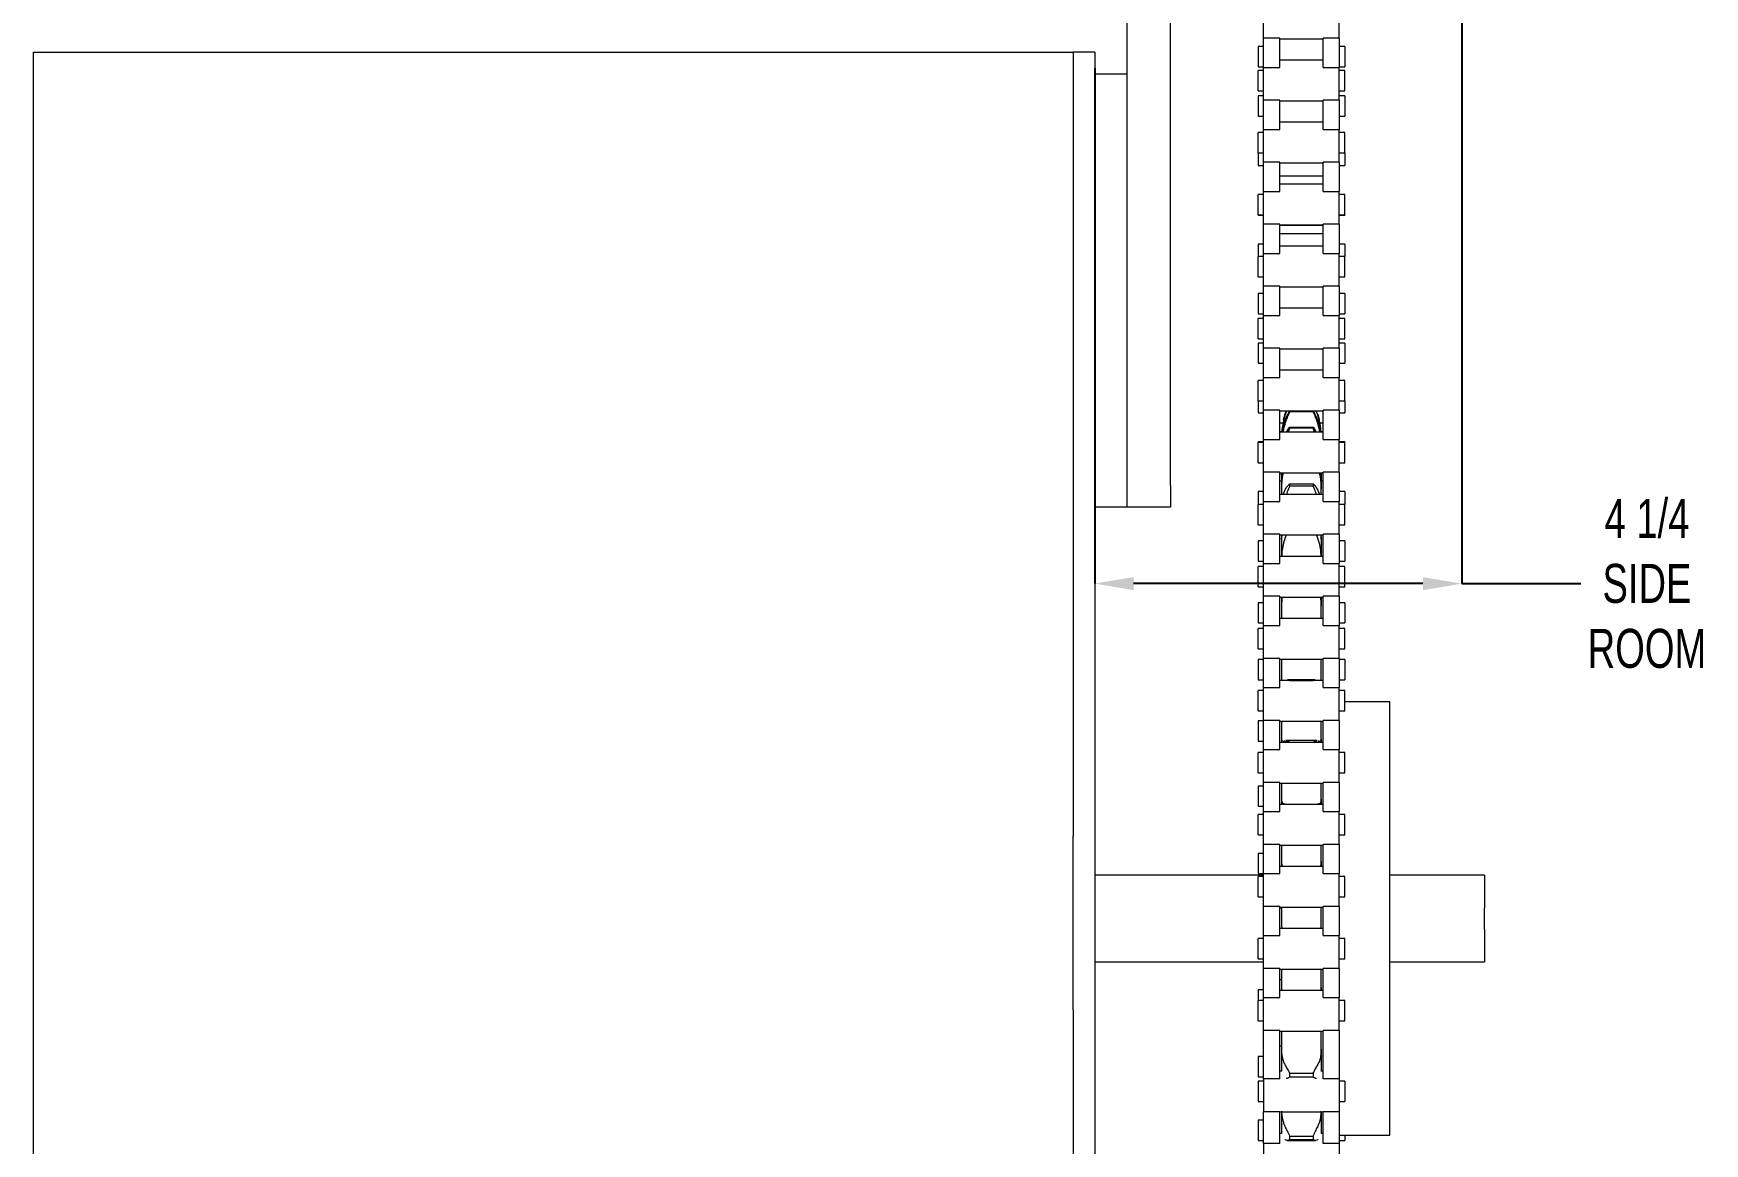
# Model space of a CAD drawing. Header units: inches. Extents: x 2 to 21.8, y 3.7 to 21.2.
# Drawn here: x 1.97 to 8.4, y 8.86 to 13.13 of the extents above; entities that cross this region are included whole.
import ezdxf

# ---------------------------------------------------------------- set-up
doc = ezdxf.new("R2010")
doc.units = ezdxf.units.IN
doc.header["$MEASUREMENT"] = 0
doc.header["$PDSIZE"] = -1
doc.layers.add('DIM', color=1, linetype='Continuous')
doc.styles.add('SLDTEXTSTYLE0', font='ARIAL.TTF', dxfattribs={"width": 0.7})
doc.dimstyles.new('SLDDIMSTYLE0', dxfattribs={"dimtxt": 0.15, "dimasz": 0.15, "dimexe": 0, "dimexo": 0.0625, "dimgap": 0.0375, "dimtad": 0, "dimtih": 1, "dimtoh": 1, "dimdec": 3, "dimlfac": 3, "dimrnd": 1e-09, "dimzin": 12, "dimdsep": 46, "dimtxsty": 'SLDTEXTSTYLE0', "dimsah": 1, "dimcen": 0.09, "dimadec": 0, "dimazin": 0, "dimtfac": 1, "dimtdec": 3, "dimtofl": 0, "dimtmove": 0, "dimatfit": 3, "dimfxl": 0, "dimtolj": 1, "dimtzin": 12, "dimarcsym": 0})

# ---------------------------------------------------------------- blocks, each defined once
blk = doc.blocks.new('*D13')
at = {"color": 0, "linetype": 'ByBlock', "lineweight": -2}
for p, q in [((7.4696, 16.2429), (7.4696, 11.0103)), ((6.0567, 12.9925), (6.0567, 11.0103)), ((7.3196, 11.0103), (6.2067, 11.0103)), ((7.4696, 11.0103), (7.9274, 11.0103))]:
    blk.add_line(p, q, dxfattribs=at)
at = {"color": 0, "linetype": 'ByBlock'}
for points in [[(6.0567, 11.0103), (6.2067, 11.0353), (6.2067, 10.9853)], [(7.4696, 11.0103), (7.3196, 11.0353), (7.3196, 10.9853)]]:
    blk.add_solid(points, dxfattribs=at)
at = {"layer": 'DEFPOINTS', "color": 0, "linetype": 'ByBlock'}
for p in [(7.4696, 16.3054), (6.0567, 13.055)]:
    blk.add_point(p, dxfattribs=at)
at = {"color": 0, "linetype": 'ByBlock', "insert": (8.1817, 11.0103), "char_height": 0.15, "attachment_point": 5, "style": 'SLDTEXTSTYLE0'}
blk.add_mtext('4 1/4\\PSIDE\\PROOM', dxfattribs=at)

msp = doc.modelspace()

# ---------------------------------------------------------------- linework, layer by layer
at = {"color": 7, "linetype": 'Continuous', "lineweight": 15}
for p, q in [((6.181727, 11.388362), (6.181727, 13.638362)), ((6.348394, 11.388362), (6.348394, 13.638362)), ((6.705894, 13.108367), (6.705894, 13.234577)), ((6.997894, 13.108367), (6.997894, 13.234577)), ((1.973393, 13.055029), (5.973394, 13.055029)), ((1.973393, 6.355029), (1.973393, 13.055029)), ((6.056727, 13.055029), (5.973394, 13.055029)), ((5.973394, 13.055029), (5.973394, 10.038779)), ((6.056727, 13.055029), (6.056727, 12.971696)), ((6.685227, 13.076707), (6.685227, 13.018832)), ((6.76856, 13.108367), (6.705894, 13.108367)), ((6.705894, 12.996032), (6.705894, 13.108367)), ((6.76856, 12.996032), (6.76856, 13.108367)), ((6.997894, 13.108367), (6.935227, 13.108367)), ((6.935227, 12.996032), (6.935227, 13.108367)), ((6.997894, 13.108367), (6.997894, 12.996032)), ((7.01856, 13.076707), (7.01856, 13.018832)), ((6.685227, 13.018832), (6.685227, 12.998707)), ((6.705894, 12.996032), (6.76856, 12.996032)), ((6.705894, 12.869823), (6.705894, 12.996032)), ((6.935227, 12.996032), (6.997894, 12.996032)), ((6.997894, 12.869823), (6.997894, 12.996032)), ((7.01856, 13.018832), (7.01856, 12.998707)), ((6.056727, 12.805029), (6.056727, 12.971696)), ((6.056727, 12.971696), (6.181727, 12.971696)), ((6.056727, 12.971696), (6.181727, 12.971696)), ((6.056727, 12.805029), (6.056727, 12.971696)), ((6.685227, 12.906396), (6.685227, 12.984396)), ((7.01856, 12.906396), (7.01856, 12.984396)), ((6.685227, 12.886545), (6.685227, 12.82867)), ((6.76856, 12.869823), (6.705894, 12.869823)), ((6.705894, 12.757488), (6.705894, 12.869823)), ((6.76856, 12.757488), (6.76856, 12.869823)), ((6.997894, 12.869823), (6.935227, 12.869823)), ((6.935227, 12.757488), (6.935227, 12.869823)), ((6.997894, 12.869823), (6.997894, 12.757488)), ((7.01856, 12.886545), (7.01856, 12.82867)), ((6.056727, 12.805029), (6.056727, 11.471696)), ((6.056727, 12.805029), (6.056727, 11.471696)), ((6.685227, 12.82867), (6.685227, 12.808545)), ((7.01856, 12.82867), (7.01856, 12.808545)), ((6.685227, 12.667852), (6.685227, 12.745852)), ((6.705894, 12.757488), (6.76856, 12.757488)), ((6.705894, 12.631278), (6.705894, 12.757488)), ((6.935227, 12.757488), (6.997894, 12.757488)), ((6.997894, 12.631278), (6.997894, 12.757488)), ((7.01856, 12.667852), (7.01856, 12.745852)), ((6.685227, 12.667852), (6.685227, 12.638508)), ((7.01856, 12.667852), (7.01856, 12.638508)), ((6.685227, 12.638508), (6.685227, 12.618383)), ((6.76856, 12.631278), (6.705894, 12.631278)), ((6.705894, 12.518944), (6.705894, 12.631278)), ((6.76856, 12.518944), (6.76856, 12.631278)), ((6.997894, 12.631278), (6.935227, 12.631278)), ((6.935227, 12.518944), (6.935227, 12.631278)), ((6.997894, 12.631278), (6.997894, 12.518944)), ((7.01856, 12.638508), (7.01856, 12.618383)), ((6.685227, 12.429308), (6.685227, 12.507308)), ((6.705894, 12.518944), (6.76856, 12.518944)), ((6.705894, 12.392734), (6.705894, 12.518944)), ((6.935227, 12.518944), (6.997894, 12.518944)), ((6.997894, 12.392734), (6.997894, 12.518944)), ((7.01856, 12.429308), (7.01856, 12.507308)), ((6.685227, 12.429308), (6.685227, 12.428222)), ((7.01856, 12.429308), (7.01856, 12.428222)), ((6.76856, 12.392734), (6.705894, 12.392734)), ((6.705894, 12.2804), (6.705894, 12.392734)), ((6.76856, 12.2804), (6.76856, 12.392734)), ((6.997894, 12.392734), (6.935227, 12.392734)), ((6.935227, 12.2804), (6.935227, 12.392734)), ((6.997894, 12.392734), (6.997894, 12.2804)), ((6.685227, 12.31606), (6.685227, 12.268763)), ((7.01856, 12.31606), (7.01856, 12.268763)), ((6.685227, 12.190763), (6.685227, 12.268763)), ((6.705894, 12.2804), (6.76856, 12.2804)), ((6.705894, 12.15419), (6.705894, 12.2804)), ((6.935227, 12.2804), (6.997894, 12.2804)), ((6.997894, 12.15419), (6.997894, 12.2804)), ((7.01856, 12.190763), (7.01856, 12.268763)), ((6.76856, 12.15419), (6.705894, 12.15419)), ((6.705894, 12.041856), (6.705894, 12.15419)), ((6.76856, 12.041856), (6.76856, 12.15419)), ((6.997894, 12.15419), (6.935227, 12.15419)), ((6.935227, 12.041856), (6.935227, 12.15419)), ((6.997894, 12.15419), (6.997894, 12.041856)), ((6.685227, 12.125898), (6.685227, 12.068023)), ((7.01856, 12.125898), (7.01856, 12.068023)), ((6.685227, 12.068023), (6.685227, 12.047898)), ((6.685227, 11.952219), (6.685227, 12.030219)), ((6.705894, 12.041856), (6.76856, 12.041856)), ((6.705894, 11.915646), (6.705894, 12.041856)), ((6.935227, 12.041856), (6.997894, 12.041856)), ((6.997894, 11.915646), (6.997894, 12.041856)), ((7.01856, 12.068023), (7.01856, 12.047898)), ((7.01856, 11.952219), (7.01856, 12.030219)), ((6.685227, 11.935736), (6.685227, 11.877861)), ((6.76856, 11.915646), (6.705894, 11.915646)), ((6.705894, 11.803312), (6.705894, 11.915646)), ((6.76856, 11.803312), (6.76856, 11.915646)), ((6.997894, 11.915646), (6.935227, 11.915646)), ((6.935227, 11.803312), (6.935227, 11.915646)), ((6.997894, 11.915646), (6.997894, 11.803312)), ((7.01856, 11.935736), (7.01856, 11.877861)), ((6.685227, 11.877861), (6.685227, 11.857736)), ((7.01856, 11.877861), (7.01856, 11.857736)), ((6.685227, 11.713675), (6.685227, 11.791675)), ((6.705894, 11.803312), (6.76856, 11.803312)), ((6.705894, 11.677101), (6.705894, 11.803312)), ((6.935227, 11.803312), (6.997894, 11.803312)), ((6.997894, 11.677101), (6.997894, 11.803312)), ((7.01856, 11.713675), (7.01856, 11.791675)), ((6.685227, 11.713675), (6.685227, 11.687699)), ((7.01856, 11.713675), (7.01856, 11.687699)), ((6.685227, 11.687699), (6.685227, 11.667575)), ((6.76856, 11.677101), (6.705894, 11.677101)), ((6.705894, 11.564767), (6.705894, 11.677101)), ((6.76856, 11.564767), (6.76856, 11.677101)), ((6.806893, 11.673971), (6.806893, 11.671217)), ((6.806893, 11.673971), (6.897227, 11.673971)), ((6.897227, 11.671217), (6.806893, 11.671217)), ((6.897227, 11.673971), (6.897227, 11.671217)), ((6.997894, 11.677101), (6.935227, 11.677101)), ((6.935227, 11.564767), (6.935227, 11.677101)), ((6.997894, 11.677101), (6.997894, 11.564767)), ((7.01856, 11.687699), (7.01856, 11.667575)), ((6.806893, 11.612533), (6.806893, 11.607801)), ((6.806893, 11.612533), (6.897227, 11.612533)), ((6.897227, 11.607801), (6.806893, 11.607801)), ((6.897227, 11.612533), (6.897227, 11.607801)), ((6.685227, 11.555413), (6.685227, 11.553131)), ((6.685227, 11.475131), (6.685227, 11.553131)), ((6.705894, 11.564767), (6.76856, 11.564767)), ((6.705894, 11.438557), (6.705894, 11.564767)), ((6.935227, 11.564767), (6.997894, 11.564767)), ((6.997894, 11.438557), (6.997894, 11.564767)), ((7.01856, 11.555413), (7.01856, 11.553131)), ((7.01856, 11.475131), (7.01856, 11.553131)), ((6.056727, 11.305029), (6.056727, 11.471696)), ((6.056727, 11.305029), (6.056727, 11.471696)), ((6.181727, 11.305029), (6.181727, 11.388362)), ((6.348394, 11.388362), (6.348394, 11.305029)), ((6.76856, 11.438557), (6.705894, 11.438557)), ((6.705894, 11.326223), (6.705894, 11.438557)), ((6.76856, 11.326223), (6.76856, 11.438557)), ((6.77556, 11.435964), (6.77556, 11.428356)), ((6.77556, 11.428832), (6.77556, 11.373772)), ((6.806893, 11.394204), (6.806893, 11.385792)), ((6.806893, 11.394204), (6.897227, 11.394204)), ((6.897227, 11.385792), (6.806893, 11.385792)), ((6.897227, 11.394204), (6.897227, 11.385792)), ((6.92856, 11.428344), (6.92856, 11.43587)), ((6.92856, 11.428832), (6.92856, 11.373772)), ((6.997894, 11.438557), (6.935227, 11.438557)), ((6.935227, 11.326223), (6.935227, 11.438557)), ((6.997894, 11.438557), (6.997894, 11.326223)), ((6.685227, 11.365251), (6.685227, 11.314587)), ((6.705894, 11.326223), (6.76856, 11.326223)), ((6.705894, 11.200013), (6.705894, 11.326223)), ((6.77556, 11.373772), (6.77556, 11.353753)), ((6.92856, 11.353753), (6.92856, 11.373772)), ((6.935227, 11.326223), (6.997894, 11.326223)), ((6.997894, 11.200013), (6.997894, 11.326223)), ((7.01856, 11.365251), (7.01856, 11.314587)), ((6.181727, 11.305029), (6.056727, 11.305029)), ((6.181727, 11.305029), (6.056727, 11.305029)), ((6.056727, 11.305029), (6.056727, 5.721696)), ((6.348394, 11.305029), (6.181727, 11.305029)), ((6.685227, 11.236587), (6.685227, 11.314587)), ((7.01856, 11.236587), (7.01856, 11.314587)), ((6.76856, 11.200013), (6.705894, 11.200013)), ((6.705894, 11.087679), (6.705894, 11.200013)), ((6.76856, 11.087679), (6.76856, 11.200013)), ((6.77556, 11.19742), (6.77556, 11.181419)), ((6.92856, 11.181419), (6.92856, 11.19742)), ((6.997894, 11.200013), (6.935227, 11.200013)), ((6.935227, 11.087679), (6.935227, 11.200013)), ((6.997894, 11.200013), (6.997894, 11.087679)), ((6.685227, 11.175089), (6.685227, 11.117214)), ((6.77556, 11.181419), (6.77556, 11.115209)), ((6.92856, 11.181419), (6.92856, 11.115209)), ((7.01856, 11.175089), (7.01856, 11.117214)), ((6.685227, 11.117214), (6.685227, 11.097089)), ((6.685227, 10.998042), (6.685227, 11.076042)), ((6.705894, 11.087679), (6.76856, 11.087679)), ((6.705894, 10.961469), (6.705894, 11.087679)), ((6.935227, 11.087679), (6.997894, 11.087679)), ((6.997894, 10.961469), (6.997894, 11.087679)), ((7.01856, 11.117214), (7.01856, 11.097089)), ((7.01856, 10.998042), (7.01856, 11.076042)), ((6.685227, 10.936941), (6.685227, 10.858942)), ((6.76856, 10.961469), (6.705894, 10.961469)), ((6.705894, 10.849135), (6.705894, 10.961469)), ((6.76856, 10.849135), (6.76856, 10.961469)), ((6.77556, 10.958876), (6.77556, 10.923392)), ((6.92856, 10.958876), (6.92856, 10.923392)), ((6.997894, 10.961469), (6.935227, 10.961469)), ((6.935227, 10.849135), (6.935227, 10.961469)), ((6.997894, 10.961469), (6.997894, 10.849135)), ((7.01856, 10.936941), (7.01856, 10.858942)), ((6.77556, 10.923392), (6.77556, 10.876665)), ((6.92856, 10.876665), (6.92856, 10.923392)), ((6.685227, 10.759498), (6.685227, 10.837498)), ((6.705894, 10.849135), (6.76856, 10.849135)), ((6.705894, 10.722925), (6.705894, 10.849135)), ((6.935227, 10.849135), (6.997894, 10.849135)), ((6.997894, 10.722925), (6.997894, 10.849135)), ((7.01856, 10.759498), (7.01856, 10.837498)), ((6.685227, 10.718555), (6.685227, 10.640555)), ((6.76856, 10.722925), (6.705894, 10.722925)), ((6.705894, 10.610591), (6.705894, 10.722925)), ((6.76856, 10.610591), (6.76856, 10.722925)), ((6.77556, 10.720332), (6.77556, 10.638121)), ((6.92856, 10.638121), (6.92856, 10.720332)), ((6.997894, 10.722925), (6.935227, 10.722925)), ((6.935227, 10.610591), (6.935227, 10.722925)), ((6.997894, 10.722925), (6.997894, 10.610591)), ((7.01856, 10.718555), (7.01856, 10.640555)), ((6.705894, 10.610591), (6.76856, 10.610591)), ((6.705894, 10.484381), (6.705894, 10.610591)), ((6.806893, 10.638255), (6.897227, 10.638255)), ((6.935227, 10.610591), (6.997894, 10.610591)), ((6.997894, 10.484381), (6.997894, 10.610591)), ((6.685227, 10.520954), (6.685227, 10.598954)), ((7.01856, 10.520954), (7.01856, 10.598954)), ((7.192228, 8.888362), (7.192228, 10.555029)), ((6.685227, 10.482023), (6.685227, 10.404023)), ((6.76856, 10.484381), (6.705894, 10.484381)), ((6.705894, 10.372046), (6.705894, 10.484381)), ((6.76856, 10.372046), (6.76856, 10.484381)), ((6.77556, 10.481787), (6.77556, 10.411801)), ((6.92856, 10.411801), (6.92856, 10.481787)), ((6.997894, 10.484381), (6.935227, 10.484381)), ((6.935227, 10.372046), (6.935227, 10.484381)), ((6.997894, 10.484381), (6.997894, 10.372046)), ((6.685227, 10.28241), (6.685227, 10.36041)), ((6.705894, 10.372046), (6.76856, 10.372046)), ((6.705894, 10.245836), (6.705894, 10.372046)), ((6.77556, 10.411801), (6.77556, 10.399577)), ((6.806893, 10.401016), (6.897227, 10.401016)), ((6.92856, 10.411801), (6.92856, 10.399577)), ((6.935227, 10.372046), (6.997894, 10.372046)), ((6.997894, 10.245836), (6.997894, 10.372046)), ((7.01856, 10.28241), (7.01856, 10.36041)), ((6.685227, 10.231837), (6.685227, 10.153837)), ((6.76856, 10.245836), (6.705894, 10.245836)), ((6.705894, 10.133502), (6.705894, 10.245836)), ((6.76856, 10.133502), (6.76856, 10.245836)), ((6.77556, 10.243243), (6.77556, 10.180851)), ((6.92856, 10.180851), (6.92856, 10.243243)), ((6.997894, 10.245836), (6.935227, 10.245836)), ((6.935227, 10.133502), (6.935227, 10.245836)), ((6.997894, 10.245836), (6.997894, 10.133502)), ((6.77556, 10.180851), (6.77556, 10.161032)), ((6.92856, 10.180851), (6.92856, 10.161032)), ((6.685227, 10.043866), (6.685227, 10.121866)), ((6.705894, 10.133502), (6.76856, 10.133502)), ((6.705894, 10.007292), (6.705894, 10.133502)), ((6.935227, 10.133502), (6.997894, 10.133502)), ((6.997894, 10.007292), (6.997894, 10.133502)), ((7.01856, 10.043866), (7.01856, 10.121866)), ((5.973394, 9.371279), (5.973394, 10.038779)), ((6.685227, 9.972744), (6.685227, 9.894744)), ((6.76856, 10.007292), (6.705894, 10.007292)), ((6.705894, 9.894958), (6.705894, 10.007292)), ((6.76856, 9.894958), (6.76856, 10.007292)), ((6.77556, 10.004699), (6.77556, 9.942044)), ((6.92856, 9.942044), (6.92856, 10.004699)), ((6.997894, 10.007292), (6.935227, 10.007292)), ((6.935227, 9.894958), (6.935227, 10.007292)), ((6.997894, 10.007292), (6.997894, 9.894958)), ((6.77556, 9.942044), (6.77556, 9.922488)), ((6.92856, 9.942044), (6.92856, 9.922488)), ((6.685227, 9.805322), (6.685227, 9.883322)), ((6.705894, 9.894958), (6.76856, 9.894958)), ((6.705894, 9.768748), (6.705894, 9.894958)), ((6.935227, 9.894958), (6.997894, 9.894958)), ((6.997894, 9.768748), (6.997894, 9.894958)), ((7.01856, 9.805322), (7.01856, 9.883322)), ((7.556727, 9.888362), (7.556727, 9.763362)), ((6.76856, 9.768748), (6.705894, 9.768748)), ((6.705894, 9.656414), (6.705894, 9.768748)), ((6.76856, 9.656414), (6.76856, 9.768748)), ((6.76856, 9.763362), (6.77556, 9.763362)), ((6.77556, 9.766155), (6.77556, 9.699467)), ((6.92856, 9.699467), (6.92856, 9.766155)), ((6.997894, 9.768748), (6.935227, 9.768748)), ((6.935227, 9.656414), (6.935227, 9.768748)), ((6.997894, 9.768748), (6.997894, 9.656414)), ((7.556727, 9.680029), (7.556727, 9.763362)), ((6.705894, 9.656414), (6.76856, 9.656414)), ((6.705894, 9.530204), (6.705894, 9.656414)), ((6.935227, 9.656414), (6.997894, 9.656414)), ((6.997894, 9.530204), (6.997894, 9.656414)), ((7.556727, 9.680029), (7.556727, 9.555029)), ((6.685227, 9.566777), (6.685227, 9.644777)), ((7.01856, 9.566777), (7.01856, 9.644777)), ((6.76856, 9.530204), (6.705894, 9.530204)), ((6.705894, 9.41787), (6.705894, 9.530204)), ((6.76856, 9.41787), (6.76856, 9.530204)), ((6.77556, 9.527611), (6.77556, 9.45727)), ((6.92856, 9.45727), (6.92856, 9.527611)), ((6.997894, 9.530204), (6.935227, 9.530204)), ((6.935227, 9.41787), (6.935227, 9.530204)), ((6.997894, 9.530204), (6.997894, 9.41787)), ((6.77556, 9.45727), (6.77556, 9.4454)), ((6.92856, 9.45727), (6.92856, 9.4454)), ((6.685227, 9.447587), (6.685227, 9.406233)), ((6.685227, 9.328233), (6.685227, 9.406233)), ((6.705894, 9.41787), (6.76856, 9.41787)), ((6.705894, 9.29166), (6.705894, 9.41787)), ((6.935227, 9.41787), (6.997894, 9.41787)), ((6.997894, 9.29166), (6.997894, 9.41787)), ((7.01856, 9.328233), (7.01856, 9.406233)), ((5.973394, 9.371279), (5.973394, 5.721696)), ((6.76856, 9.29166), (6.705894, 9.29166)), ((6.705894, 9.139247), (6.705894, 9.29166)), ((6.76856, 9.139247), (6.76856, 9.29166)), ((6.77556, 9.289066), (6.77556, 9.219597)), ((6.92856, 9.219597), (6.92856, 9.289066)), ((6.997894, 9.29166), (6.935227, 9.29166)), ((6.935227, 9.139247), (6.935227, 9.29166)), ((6.997894, 9.29166), (6.997894, 9.139247)), ((6.77556, 9.219597), (6.77556, 9.135226)), ((6.92856, 9.219597), (6.92856, 9.135226)), ((6.685227, 9.19149), (6.685227, 9.11349)), ((6.705894, 9.105572), (6.705894, 9.139247)), ((6.76856, 9.105572), (6.76856, 9.139247)), ((6.935227, 9.105572), (6.935227, 9.139247)), ((6.997894, 9.139247), (6.997894, 9.105572)), ((6.685227, 9.09606), (6.685227, 9.038184)), ((6.76856, 9.105572), (6.705894, 9.105572)), ((6.705894, 9.105572), (6.705894, 8.980281)), ((6.806893, 9.12707), (6.806893, 9.112228)), ((6.806893, 9.12707), (6.897227, 9.12707)), ((6.897227, 9.112228), (6.806893, 9.112228)), ((6.897227, 9.12707), (6.897227, 9.112228)), ((6.997894, 9.105572), (6.935227, 9.105572)), ((6.997894, 9.105572), (6.997894, 8.980281)), ((7.01856, 9.09606), (7.01856, 9.038184)), ((6.685227, 9.038184), (6.685227, 9.01806)), ((7.01856, 9.038184), (7.01856, 9.01806)), ((6.685227, 8.946235), (6.685227, 8.868235)), ((6.705894, 8.980281), (6.76856, 8.980281)), ((6.705894, 8.856828), (6.705894, 8.980281)), ((6.76856, 8.856828), (6.76856, 8.980281)), ((6.77556, 8.978893), (6.77556, 8.895367)), ((6.92856, 8.978893), (6.92856, 8.895367)), ((6.935227, 8.980281), (6.997894, 8.980281)), ((6.935227, 8.856828), (6.935227, 8.980281)), ((6.997894, 8.980281), (6.997894, 8.856828)), ((6.806893, 8.885353), (6.806893, 8.871256)), ((6.806893, 8.885353), (6.897227, 8.885353)), ((6.897227, 8.885353), (6.897227, 8.871256)), ((7.01856, 8.888362), (7.01856, 8.868235)), ((6.76856, 8.856828), (6.705894, 8.856828)), ((6.705894, 8.856828), (6.705894, 8.739135)), ((6.897227, 8.871256), (6.806893, 8.871256)), ((6.997894, 8.856828), (6.935227, 8.856828)), ((6.997894, 8.856828), (6.997894, 8.739135))]:
    msp.add_line(p, q, dxfattribs=at)
for points in [[(6.705894, 13.076707), (6.685227, 13.076707)], [(6.76856, 13.105774), (6.935227, 13.105774)], [(7.01856, 13.076707), (6.997894, 13.076707)], [(6.685227, 12.998707), (6.705894, 12.998707)], [(6.935227, 13.023563), (6.76856, 13.023563)], [(6.997894, 12.998707), (7.01856, 12.998707)], [(6.705894, 12.984396), (6.685227, 12.984396)], [(7.01856, 12.984396), (6.997894, 12.984396)], [(6.685227, 12.906396), (6.705894, 12.906396)], [(6.705894, 12.886545), (6.685227, 12.886545)], [(6.76856, 12.867229), (6.935227, 12.867229)], [(6.997894, 12.906396), (7.01856, 12.906396)], [(7.01856, 12.886545), (6.997894, 12.886545)], [(6.685227, 12.808545), (6.705894, 12.808545)], [(6.997894, 12.808545), (7.01856, 12.808545)], [(6.705894, 12.745852), (6.685227, 12.745852)], [(6.935227, 12.785018), (6.76856, 12.785018)], [(7.01856, 12.745852), (6.997894, 12.745852)], [(6.685227, 12.667852), (6.705894, 12.667852)], [(6.997894, 12.667852), (7.01856, 12.667852)], [(6.685227, 12.618383), (6.705894, 12.618383)], [(6.76856, 12.628685), (6.935227, 12.628685)], [(6.997894, 12.618383), (7.01856, 12.618383)], [(6.76856, 12.579217), (6.935227, 12.579217)], [(6.935227, 12.546474), (6.76856, 12.546474)], [(6.705894, 12.507308), (6.685227, 12.507308)], [(7.01856, 12.507308), (6.997894, 12.507308)], [(6.685227, 12.429308), (6.705894, 12.429308)], [(6.685227, 12.428222), (6.705894, 12.428222)], [(6.997894, 12.429308), (7.01856, 12.429308)], [(6.997894, 12.428222), (7.01856, 12.428222)], [(6.76856, 12.390141), (6.935227, 12.390141)], [(6.76856, 12.389055), (6.935227, 12.389055)], [(6.935227, 12.355227), (6.76856, 12.355227)], [(6.705894, 12.31606), (6.685227, 12.31606)], [(6.935227, 12.30793), (6.76856, 12.30793)], [(7.01856, 12.31606), (6.997894, 12.31606)], [(6.705894, 12.268763), (6.685227, 12.268763)], [(7.01856, 12.268763), (6.997894, 12.268763)], [(6.685227, 12.190763), (6.705894, 12.190763)], [(6.997894, 12.190763), (7.01856, 12.190763)], [(6.705894, 12.125898), (6.685227, 12.125898)], [(6.76856, 12.151597), (6.935227, 12.151597)], [(7.01856, 12.125898), (6.997894, 12.125898)], [(6.685227, 12.047898), (6.705894, 12.047898)], [(6.705894, 12.030219), (6.685227, 12.030219)], [(6.935227, 12.069386), (6.76856, 12.069386)], [(6.997894, 12.047898), (7.01856, 12.047898)], [(7.01856, 12.030219), (6.997894, 12.030219)], [(6.685227, 11.952219), (6.705894, 11.952219)], [(6.705894, 11.935736), (6.685227, 11.935736)], [(6.76856, 11.913053), (6.935227, 11.913053)], [(6.997894, 11.952219), (7.01856, 11.952219)], [(7.01856, 11.935736), (6.997894, 11.935736)], [(6.685227, 11.857736), (6.705894, 11.857736)], [(6.997894, 11.857736), (7.01856, 11.857736)], [(6.705894, 11.791675), (6.685227, 11.791675)], [(6.935227, 11.830842), (6.76856, 11.830842)], [(7.01856, 11.791675), (6.997894, 11.791675)], [(6.685227, 11.713675), (6.705894, 11.713675)], [(6.997894, 11.713675), (7.01856, 11.713675)], [(6.685227, 11.667575), (6.705894, 11.667575)], [(6.76856, 11.674508), (6.935227, 11.674508)], [(6.783006, 11.640389), (6.789329, 11.662111)], [(6.789329, 11.659512), (6.783006, 11.637213)], [(6.789329, 11.662111), (6.794156, 11.674508)], [(6.794984, 11.674508), (6.789329, 11.659512)], [(6.914791, 11.659512), (6.909157, 11.674508)], [(6.914791, 11.662111), (6.921114, 11.640389)], [(6.921114, 11.637213), (6.914791, 11.659512)], [(6.997894, 11.667575), (7.01856, 11.667575)], [(6.76856, 11.628408), (6.78076, 11.628408)], [(6.77631, 11.59458), (6.76856, 11.59458)], [(6.935227, 11.592297), (6.76856, 11.592297)], [(6.778128, 11.592297), (6.783006, 11.616676)], [(6.783006, 11.604677), (6.780811, 11.592297)], [(6.783006, 11.616676), (6.789329, 11.637271)], [(6.789329, 11.627457), (6.783006, 11.604677)], [(6.806893, 11.607801), (6.800315, 11.592297)], [(6.90379, 11.592297), (6.897227, 11.607801)], [(6.914791, 11.637271), (6.921114, 11.616676)], [(6.921114, 11.604677), (6.914791, 11.627457)], [(6.921114, 11.616676), (6.926034, 11.592297)], [(6.923288, 11.592297), (6.921114, 11.604677)], [(6.923381, 11.628408), (6.935227, 11.628408)], [(6.935227, 11.59458), (6.927797, 11.59458)], [(6.705894, 11.555413), (6.685227, 11.555413)], [(6.705894, 11.553131), (6.685227, 11.553131)], [(7.01856, 11.555413), (6.997894, 11.555413)], [(7.01856, 11.553131), (6.997894, 11.553131)], [(6.685227, 11.475131), (6.705894, 11.475131)], [(6.997894, 11.475131), (7.01856, 11.475131)], [(6.76856, 11.435964), (6.935227, 11.435964)], [(6.77556, 11.404418), (6.76856, 11.404418)], [(6.77556, 11.428832), (6.775694, 11.433946)], [(6.775694, 11.384313), (6.77556, 11.373772)], [(6.928426, 11.433946), (6.92856, 11.428832)], [(6.92856, 11.373772), (6.928426, 11.384313)], [(6.935227, 11.404418), (6.92856, 11.404418)], [(6.705894, 11.365251), (6.685227, 11.365251)], [(6.935227, 11.353753), (6.76856, 11.353753)], [(6.783006, 11.355376), (6.789329, 11.370585)], [(6.914791, 11.370585), (6.921114, 11.355376)], [(7.01856, 11.365251), (6.997894, 11.365251)], [(6.705894, 11.314587), (6.685227, 11.314587)], [(7.01856, 11.314587), (6.997894, 11.314587)], [(6.685227, 11.236587), (6.705894, 11.236587)], [(6.76856, 11.19742), (6.935227, 11.19742)], [(6.793324, 11.19742), (6.789329, 11.186884)], [(6.914791, 11.186884), (6.910804, 11.19742)], [(6.997894, 11.236587), (7.01856, 11.236587)], [(6.705894, 11.175089), (6.685227, 11.175089)], [(6.77556, 11.181419), (6.775694, 11.183913)], [(6.789329, 11.186884), (6.783006, 11.166062)], [(6.921114, 11.166062), (6.914791, 11.186884)], [(6.928426, 11.183913), (6.92856, 11.181419)], [(7.01856, 11.175089), (6.997894, 11.175089)], [(6.685227, 11.097089), (6.705894, 11.097089)], [(6.705894, 11.076042), (6.685227, 11.076042)], [(6.935227, 11.115209), (6.76856, 11.115209)], [(6.997894, 11.097089), (7.01856, 11.097089)], [(7.01856, 11.076042), (6.997894, 11.076042)], [(6.685227, 10.998042), (6.705894, 10.998042)], [(6.997894, 10.998042), (7.01856, 10.998042)], [(6.705894, 10.936941), (6.685227, 10.936941)], [(6.76856, 10.958876), (6.935227, 10.958876)], [(6.775694, 10.93393), (6.77556, 10.923392)], [(6.777587, 10.958876), (6.775694, 10.93393)], [(6.928426, 10.93393), (6.926576, 10.958876)], [(6.92856, 10.923392), (6.928426, 10.93393)], [(7.01856, 10.936941), (6.997894, 10.936941)], [(6.935227, 10.876665), (6.76856, 10.876665)], [(6.685227, 10.858942), (6.705894, 10.858942)], [(6.705894, 10.837498), (6.685227, 10.837498)], [(6.997894, 10.858942), (7.01856, 10.858942)], [(7.01856, 10.837498), (6.997894, 10.837498)], [(6.685227, 10.759498), (6.705894, 10.759498)], [(6.997894, 10.759498), (7.01856, 10.759498)], [(6.705894, 10.718555), (6.685227, 10.718555)], [(6.76856, 10.720332), (6.935227, 10.720332)], [(7.01856, 10.718555), (6.997894, 10.718555)], [(6.685227, 10.640555), (6.705894, 10.640555)], [(6.935227, 10.638121), (6.76856, 10.638121)], [(6.905486, 10.639844), (6.798648, 10.639844)], [(6.798648, 10.639609), (6.806893, 10.638255)], [(6.897227, 10.638255), (6.905486, 10.639665)], [(6.997894, 10.640555), (7.01856, 10.640555)], [(6.705894, 10.598954), (6.685227, 10.598954)], [(7.01856, 10.598954), (6.997894, 10.598954)], [(7.192228, 10.555029), (7.01856, 10.555029)], [(6.685227, 10.520954), (6.705894, 10.520954)], [(6.705894, 10.482023), (6.685227, 10.482023)], [(6.76856, 10.481787), (6.935227, 10.481787)], [(6.997894, 10.520954), (7.01856, 10.520954)], [(6.685227, 10.404023), (6.705894, 10.404023)], [(6.705894, 10.36041), (6.685227, 10.36041)], [(6.935227, 10.399577), (6.76856, 10.399577)], [(6.77556, 10.411801), (6.775694, 10.408735)], [(6.775694, 10.408735), (6.777771, 10.404341)], [(6.780448, 10.404315), (6.783006, 10.40429)], [(6.783006, 10.40429), (6.789329, 10.405947)], [(6.91152, 10.406278), (6.792591, 10.406278)], [(6.914791, 10.405947), (6.921114, 10.40429)], [(6.921114, 10.40429), (6.923698, 10.404281)], [(6.926236, 10.404271), (6.928426, 10.408735)], [(6.928426, 10.408735), (6.92856, 10.411801)], [(7.01856, 10.36041), (6.997894, 10.36041)], [(6.685227, 10.28241), (6.705894, 10.28241)], [(6.705894, 10.231837), (6.685227, 10.231837)], [(6.76856, 10.243243), (6.935227, 10.243243)], [(6.997894, 10.28241), (7.01856, 10.28241)], [(6.935227, 10.161032), (6.76856, 10.161032)], [(6.77556, 10.180851), (6.775694, 10.176466)], [(6.783006, 10.164281), (6.789329, 10.162944)], [(6.789329, 10.162944), (6.793948, 10.161032)], [(6.910245, 10.161032), (6.914791, 10.162944)], [(6.914791, 10.162944), (6.921114, 10.164281)], [(6.928426, 10.176466), (6.92856, 10.180851)], [(6.685227, 10.153837), (6.705894, 10.153837)], [(6.705894, 10.121866), (6.685227, 10.121866)], [(7.01856, 10.121866), (6.997894, 10.121866)], [(6.685227, 10.043866), (6.705894, 10.043866)], [(6.997894, 10.043866), (7.01856, 10.043866)], [(6.705894, 9.972744), (6.685227, 9.972744)], [(6.76856, 10.004699), (6.935227, 10.004699)], [(6.935227, 9.922488), (6.76856, 9.922488)], [(6.77556, 9.942044), (6.775694, 9.936416)], [(6.928426, 9.936416), (6.92856, 9.942044)], [(6.705894, 9.888362), (6.056727, 9.888362)], [(6.685227, 9.894744), (6.705894, 9.894744)], [(6.705894, 9.883322), (6.685227, 9.883322)], [(7.01856, 9.883322), (6.997894, 9.883322)], [(7.556727, 9.888362), (7.192228, 9.888362)], [(6.685227, 9.805322), (6.705894, 9.805322)], [(6.997894, 9.805322), (7.01856, 9.805322)], [(6.76856, 9.766155), (6.935227, 9.766155)], [(6.935227, 9.683944), (6.76856, 9.683944)], [(6.77556, 9.699467), (6.775694, 9.692692)], [(6.775694, 9.692692), (6.776883, 9.683944)], [(6.927207, 9.683944), (6.928426, 9.692692)], [(6.928426, 9.692692), (6.92856, 9.699467)], [(6.705894, 9.644777), (6.685227, 9.644777)], [(7.01856, 9.644777), (6.997894, 9.644777)], [(6.056727, 9.555029), (6.705894, 9.555029)], [(6.685227, 9.566777), (6.705894, 9.566777)], [(6.76856, 9.527611), (6.935227, 9.527611)], [(6.997894, 9.566777), (7.01856, 9.566777)], [(7.192228, 9.555029), (7.556727, 9.555029)], [(6.77556, 9.486753), (6.76856, 9.486753)], [(6.77556, 9.45727), (6.775694, 9.449465)], [(6.928426, 9.449465), (6.92856, 9.45727)], [(6.705894, 9.447587), (6.685227, 9.447587)], [(6.705894, 9.406233), (6.685227, 9.406233)], [(6.935227, 9.4454), (6.76856, 9.4454)], [(6.775694, 9.449465), (6.776151, 9.4454)], [(6.927958, 9.4454), (6.928426, 9.449465)], [(7.01856, 9.406233), (6.997894, 9.406233)], [(6.685227, 9.328233), (6.705894, 9.328233)], [(6.997894, 9.328233), (7.01856, 9.328233)], [(6.76856, 9.289066), (6.935227, 9.289066)], [(6.77556, 9.230657), (6.76856, 9.230657)], [(6.77556, 9.219597), (6.775694, 9.210895)], [(6.928426, 9.210895), (6.92856, 9.219597)], [(6.705894, 9.19149), (6.685227, 9.19149)], [(6.777109, 9.135226), (6.76856, 9.135226)], [(6.783006, 9.171092), (6.789329, 9.158512)], [(6.914791, 9.158512), (6.921114, 9.171092)], [(6.935227, 9.135226), (6.927011, 9.135226)], [(6.685227, 9.11349), (6.705894, 9.11349)], [(6.705894, 9.09606), (6.685227, 9.09606)], [(7.01856, 9.09606), (6.997894, 9.09606)], [(6.685227, 9.01806), (6.705894, 9.01806)], [(6.997894, 9.01806), (7.01856, 9.01806)], [(6.705894, 8.946235), (6.685227, 8.946235)], [(6.76856, 8.978893), (6.935227, 8.978893)], [(6.776195, 8.895367), (6.76856, 8.895367)], [(6.783006, 8.935786), (6.789329, 8.920817)], [(6.914791, 8.920817), (6.921114, 8.935786)], [(6.935227, 8.895367), (6.927925, 8.895367)], [(6.997894, 8.888362), (7.192228, 8.888362)], [(6.685227, 8.868235), (6.705894, 8.868235)], [(6.789329, 8.870575), (6.787913, 8.871423)], [(6.796832, 8.868837), (6.90731, 8.868837)], [(6.916208, 8.871423), (6.914791, 8.870575)], [(6.997894, 8.868235), (7.01856, 8.868235)]]:
    msp.add_open_spline(points, degree=1, dxfattribs=at)
for points, knots in [([(6.789329, 11.637271), (6.791941, 11.643977), (6.79725, 11.657604), (6.803645, 11.668458), (6.806893, 11.673971)], [0, 0, 0, 0, 0.49206222, 1, 1, 1, 1]), ([(6.806893, 11.671217), (6.803743, 11.664414), (6.797346, 11.650598), (6.792028, 11.635248), (6.789329, 11.627457)], [0, 0, 0, 0, 0.49244356, 1, 1, 1, 1]), ([(6.897227, 11.673971), (6.900377, 11.668635), (6.906774, 11.657799), (6.912092, 11.644183), (6.914791, 11.637271)], [0, 0, 0, 0, 0.492440013, 1, 1, 1, 1]), ([(6.914791, 11.627457), (6.912179, 11.635012), (6.90687, 11.650366), (6.900475, 11.664193), (6.897227, 11.671217)], [0, 0, 0, 0, 0.49205935, 1, 1, 1, 1]), ([(6.783006, 11.637213), (6.780992, 11.627755), (6.777706, 11.612319), (6.776868, 11.597887), (6.776544, 11.592297)], [0, 0, 0, 0, 0.61272636, 1, 1, 1, 1]), ([(6.795096, 11.592297), (6.795863, 11.594034), (6.799376, 11.601996), (6.803595, 11.607909), (6.806893, 11.612533)], [0, 0, 0, 0, 0.21811502, 1, 1, 1, 1]), ([(6.897227, 11.612533), (6.900424, 11.608056), (6.904637, 11.602159), (6.908149, 11.594212), (6.908995, 11.592297)], [0, 0, 0, 0, 0.75908256, 1, 1, 1, 1]), ([(6.927594, 11.592297), (6.927289, 11.597596), (6.926459, 11.612015), (6.923185, 11.627449), (6.921114, 11.637213)], [0, 0, 0, 0, 0.36743642, 1, 1, 1, 1]), ([(6.781585, 11.435964), (6.780203, 11.428964), (6.776845, 11.41196), (6.776121, 11.394554), (6.775694, 11.384313)], [0, 0, 0, 0, 0.41165738, 1, 1, 1, 1]), ([(6.789329, 11.370585), (6.791941, 11.375385), (6.79725, 11.38514), (6.803645, 11.391151), (6.806893, 11.394204)], [0, 0, 0, 0, 0.49206066, 1, 1, 1, 1]), ([(6.806893, 11.385792), (6.803707, 11.378359), (6.799122, 11.367661), (6.795302, 11.357005), (6.794137, 11.353753)], [0, 0, 0, 0, 0.69487608, 1, 1, 1, 1]), ([(6.897227, 11.394204), (6.900377, 11.391254), (6.906774, 11.385264), (6.912092, 11.375527), (6.914791, 11.370585)], [0, 0, 0, 0, 0.4924405, 1, 1, 1, 1]), ([(6.909994, 11.353753), (6.908914, 11.35677), (6.905099, 11.367422), (6.900514, 11.378122), (6.897227, 11.385792)], [0, 0, 0, 0, 0.28317369, 1, 1, 1, 1]), ([(6.928426, 11.384313), (6.928018, 11.394232), (6.927303, 11.411634), (6.923959, 11.428648), (6.922521, 11.435964)], [0, 0, 0, 0, 0.5699958, 1, 1, 1, 1]), ([(6.775694, 11.183913), (6.775964, 11.187008), (6.776281, 11.190661), (6.778368, 11.196524), (6.778687, 11.19742)], [0, 0, 0, 0, 0.84714191, 1, 1, 1, 1]), ([(6.92546, 11.19742), (6.925728, 11.196667), (6.927825, 11.190785), (6.928146, 11.187114), (6.928426, 11.183913)], [0, 0, 0, 0, 0.1280172, 1, 1, 1, 1]), ([(6.783006, 11.166062), (6.781022, 11.157055), (6.777438, 11.140783), (6.776564, 11.123102), (6.776174, 11.115209)], [0, 0, 0, 0, 0.55356002, 1, 1, 1, 1]), ([(6.927957, 11.115209), (6.927587, 11.122789), (6.926723, 11.140472), (6.923154, 11.156758), (6.921114, 11.166062)], [0, 0, 0, 0, 0.42870217, 1, 1, 1, 1]), ([(6.792591, 10.405787), (6.794165, 10.405854), (6.798458, 10.406037), (6.803622, 10.402963), (6.806893, 10.401016)], [0, 0, 0, 0, 0.36652321, 1, 1, 1, 1]), ([(6.897227, 10.401016), (6.900399, 10.40291), (6.905563, 10.405995), (6.909862, 10.405827), (6.91152, 10.405761)], [0, 0, 0, 0, 0.6141765, 1, 1, 1, 1]), ([(6.775694, 10.176466), (6.776141, 10.173384), (6.777048, 10.167121), (6.780999, 10.165238), (6.783006, 10.164281)], [0, 0, 0, 0, 0.49220678, 1, 1, 1, 1]), ([(6.921114, 10.164281), (6.923068, 10.165196), (6.927038, 10.167055), (6.927958, 10.173296), (6.928426, 10.176466)], [0, 0, 0, 0, 0.49199299, 1, 1, 1, 1]), ([(6.775694, 9.936416), (6.775994, 9.931919), (6.776377, 9.926192), (6.778667, 9.923143), (6.779159, 9.922488)], [0, 0, 0, 0, 0.78523603, 1, 1, 1, 1]), ([(6.925034, 9.922488), (6.925456, 9.923049), (6.927737, 9.92608), (6.928117, 9.931775), (6.928426, 9.936416)], [0, 0, 0, 0, 0.18517699, 1, 1, 1, 1]), ([(6.775694, 9.210895), (6.776141, 9.203493), (6.777048, 9.188455), (6.780999, 9.17694), (6.783006, 9.171092)], [0, 0, 0, 0, 0.49220596, 1, 1, 1, 1]), ([(6.921114, 9.171092), (6.923068, 9.176746), (6.927038, 9.188238), (6.927958, 9.203262), (6.928426, 9.210895)], [0, 0, 0, 0, 0.49199123, 1, 1, 1, 1]), ([(6.789329, 9.158512), (6.791941, 9.154022), (6.79725, 9.144898), (6.803645, 9.133075), (6.806893, 9.12707)], [0, 0, 0, 0, 0.49206149, 1, 1, 1, 1]), ([(6.897227, 9.12707), (6.900377, 9.132897), (6.906774, 9.14473), (6.912092, 9.153872), (6.914791, 9.158512)], [0, 0, 0, 0, 0.49244183, 1, 1, 1, 1]), ([(6.806893, 9.112228), (6.803712, 9.110031), (6.798959, 9.106747), (6.794999, 9.106423), (6.79369, 9.106316)], [0, 0, 0, 0, 0.66932224, 1, 1, 1, 1]), ([(6.910441, 9.106282), (6.909217, 9.106379), (6.905262, 9.106692), (6.900509, 9.109967), (6.897227, 9.112228)], [0, 0, 0, 0, 0.30958321, 1, 1, 1, 1]), ([(6.775694, 8.981065), (6.776141, 8.972858), (6.777048, 8.956183), (6.780999, 8.942655), (6.783006, 8.935786)], [0, 0, 0, 0, 0.49220613, 1, 1, 1, 1]), ([(6.921114, 8.935786), (6.923068, 8.942431), (6.927038, 8.955937), (6.927958, 8.9726), (6.928426, 8.981065)], [0, 0, 0, 0, 0.49199114, 1, 1, 1, 1]), ([(6.789329, 8.920817), (6.791941, 8.915561), (6.79725, 8.904877), (6.803645, 8.89193), (6.806893, 8.885353)], [0, 0, 0, 0, 0.492060671, 1, 1, 1, 1]), ([(6.897227, 8.885353), (6.900377, 8.891732), (6.906774, 8.904687), (6.912092, 8.915387), (6.914791, 8.920817)], [0, 0, 0, 0, 0.492441239, 1, 1, 1, 1]), ([(6.806893, 8.871256), (6.803743, 8.870124), (6.797346, 8.867826), (6.792028, 8.86965), (6.789329, 8.870575)], [0, 0, 0, 0, 0.492441179, 1, 1, 1, 1]), ([(6.914791, 8.870575), (6.912179, 8.869667), (6.906871, 8.867821), (6.900475, 8.870099), (6.897227, 8.871256)], [0, 0, 0, 0, 0.49206273, 1, 1, 1, 1])]:
    msp.add_open_spline(points, degree=3, knots=knots, dxfattribs=at)

# ---------------------------------------------------------------- dimensions: what is measured, and where the dimension line sits
at = {"layer": 'DIM'}
dim = msp.add_linear_dim(base=(6.056727, 11.010257), p1=(7.469638, 16.305362), p2=(6.056727, 13.055029), text='<>\\PSIDE\\PROOM', dimstyle='SLDDIMSTYLE0', override={"dimlunit": 5, "dimfrac": 2}, dxfattribs=at)
dim.commit()
dim.dimension.update_dxf_attribs({"geometry": '*D13', "text_midpoint": (8.181727, 11.010257)})

doc.saveas('drawing.dxf')
